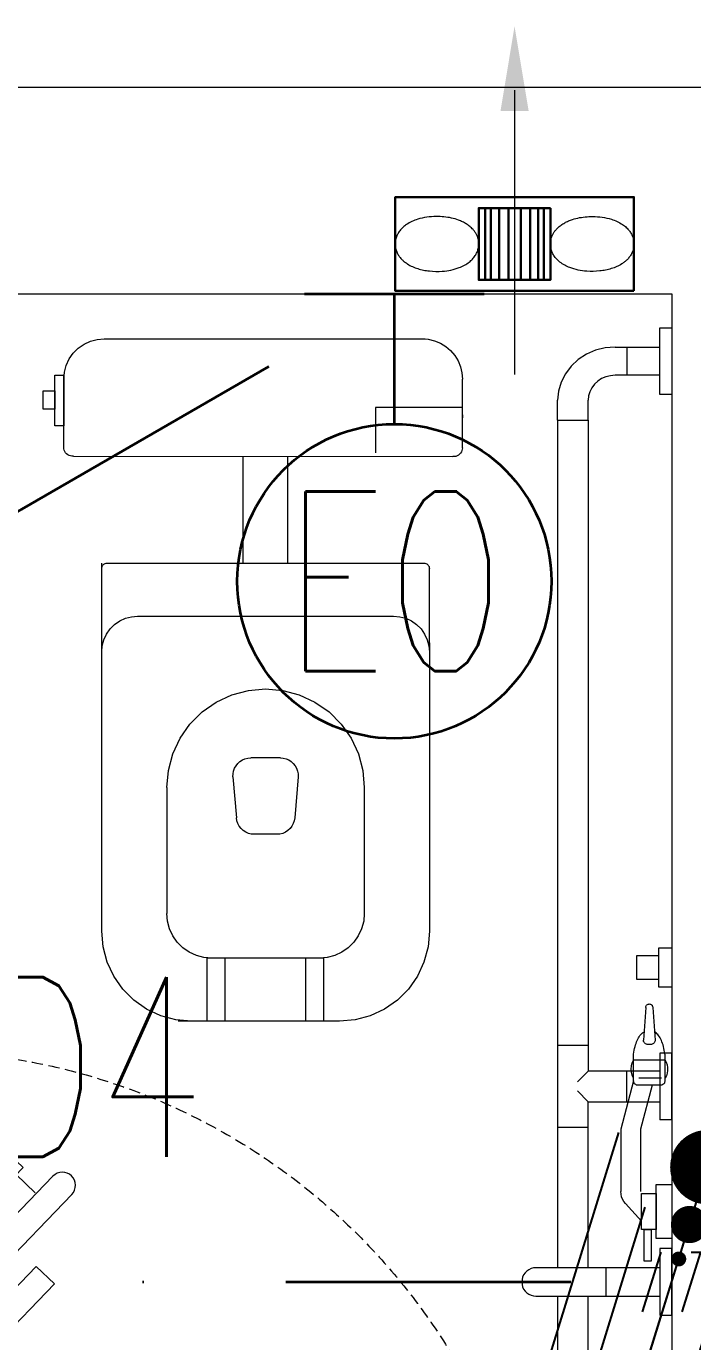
# Model space of a CAD drawing. Header units: inches. Extents: x -12418 to 57169, y -29325 to 19878.
# Drawn here: x 9719 to 10461, y 7406 to 8870 of the extents above; entities that cross this region are included whole.
import ezdxf
from ezdxf.enums import TextEntityAlignment as Align

# ---------------------------------------------------------------- set-up
doc = ezdxf.new("R2010")
doc.units = ezdxf.units.IN
doc.header["$LTSCALE"] = 25
doc.header["$MEASUREMENT"] = 0
for name, pattern in [('00-Ground Floor$0$TRATTEGGIATA', [0.75, 0.5, -0.25]), ('DASHDOT', [25.4, 12.7, -6.35, 0, -6.35]), ('DASHED2', [9.525, 6.35, -3.175])]:
    doc.linetypes.add(name, pattern=pattern)
doc.layers.get('0').update_dxf_attribs({"color": 8})
for name, color, linetype, lineweight in [('00-Ground Floor$0$LOADING', 253, 'Continuous', 5), ('00-Ground Floor$0$SANIT', 250, 'Continuous', 5), ('00-Ground Floor$0$Walls', 251, 'Continuous', 5), ('E-LITE-CIRC-NUMB', 6, 'Continuous', 25), ('E-LITE-CLNG @ 100', 150, 'Continuous', 35), ('E-LITE-CLNG-CNDT', 6, 'DASHDOT', 35), ('E-LITE-CTRL', 6, 'Continuous', 25), ('E-LITE-IDEN', 6, 'Continuous', 25), ('E-POWR-CIRC-NUMB', 6, 'Continuous', 25), ('E-POWR-WALL @ 100', 4, 'Continuous', 35), ('E-POWR-WIRE', 6, 'Continuous', 25), ('E-POWR-WIRE @ 100', 6, 'Continuous', 25), ('E-POWR-WIRE @ 20', 6, 'Continuous', 25), ('E-POWR-WIRE @ 50', 6, 'Continuous', 25)]:
    doc.layers.add(name, color=color, linetype=linetype, lineweight=lineweight)
doc.layers.add('E-POWR-IDEN', color=101, linetype='Continuous')
doc.layers.add('MC-EX-EQPM', color=2, linetype='Continuous')
doc.styles.add('DC_Simplex', font='SIMPLEX.shx', dxfattribs={"width": 0.7})

# ---------------------------------------------------------------- blocks, each defined once
blk = doc.blocks.new('00-Ground Floor$0$Wheelchair')
for p, q in [((9688.8, 4580.4), (9636.3, 4519)), ((9688.8, 4580.4), (9913.2, 4363.8)), ((9695.9, 4532.4), (9716, 4554.1)), ((9695.9, 4532.4), (9738.4, 4489.9)), ((9647.3, 4524.1), (9584.2, 4494.7)), ((9709.9, 4426.2), (9647.3, 4524.1)), ((9762.6, 4492.4), (9766.7, 4505.2)), ((9584.2, 4494.7), (9568.2, 4476.7)), ((9698.4, 4444.2), (9735.9, 4492.5)), ((9738.4, 4489.9), (9752.5, 4485)), ((9752.5, 4485), (9762.6, 4492.4)), ((9968.8, 4285), (9757.7, 4488.8)), ((9568.2, 4476.7), (9665.9, 4393.6)), ((9586.8, 4461), (9580.1, 4453.2)), ((9580.1, 4453.2), (9656.4, 4390)), ((9709.9, 4426.2), (9663.7, 4398.5)), ((9779.1, 4383.2), (9709.9, 4426.2)), ((9900.5, 4350.6), (9959.2, 4411.4)), ((9951.7, 4408.7), (9954.5, 4406)), ((9959.2, 4411.4), (10010.4, 4361.2)), ((9656.4, 4390), (9661.8, 4397.1)), ((9665.9, 4393.6), (9695.8, 4341.1)), ((9759.9, 4375.2), (9778.4, 4384.2)), ((9778.4, 4384.2), (9904.8, 4281.6)), ((9933.8, 4386.5), (9932, 4388.3)), ((9934.6, 4342.8), (9980.6, 4390.4)), ((9975.8, 4385.5), (10035.6, 4327.8)), ((9452.6, 4357.1), (9469.8, 4373.8)), ((9469.8, 4373.8), (9557.2, 4280)), ((9759.9, 4375.2), (9711.9, 4320.3)), ((10015.9, 4307.3), (9956.1, 4365)), ((9426, 4292.7), (9452.6, 4357.1)), ((9486.4, 4356), (9493.9, 4363)), ((9493.9, 4363), (9560.4, 4289.7)), ((9732.8, 4330.6), (9756, 4349.7)), ((9756, 4349.7), (9802, 4345.5)), ((9934.3, 4342.8), (9906.5, 4356.1)), ((9950.7, 4359.5), (9980.6, 4330.3)), ((10010.4, 4361.2), (10005.8, 4356.5)), ((9695.8, 4341.1), (9709.9, 4321.7)), ((9802, 4345.5), (9893.6, 4285.1)), ((9934.7, 4342.9), (10054.3, 4227.4)), ((9980.6, 4330.3), (9986.1, 4336)), ((9751.1, 4275.1), (9711.9, 4320.3)), ((9732.8, 4330.6), (9727.3, 4319.9)), ((9778.1, 4291.7), (9727.3, 4319.9)), ((9371.6, 4248.8), (9430.7, 4303.9)), ((9526.6, 4234.6), (9426, 4292.7)), ((9775.8, 4283), (9778.1, 4291.7)), ((9966.8, 4282.3), (9975.4, 4291.3)), ((9975.4, 4291.3), (9984.9, 4294.4)), ((10121.6, 4286.3), (10128.5, 4293.5)), ((10128.5, 4293.5), (10506.2, 3929)), ((9526.6, 4234.6), (9552.2, 4282)), ((9560.4, 4289.7), (9553.6, 4283.9)), ((9557.2, 4280), (9611, 4252.4)), ((9789, 4271.5), (9775.8, 4283)), ((9890.5, 4287.2), (9880.7, 4247.5)), ((9891.8, 4246.6), (9904.8, 4281.6)), ((9893.6, 4285.1), (9904.8, 4281.6)), ((9904.8, 4281.6), (9992.8, 4255.2)), ((9964, 4272.7), (9966.8, 4282.3)), ((10489.5, 3888.5), (10084.1, 4279.7)), ((10129.9, 4278.3), (10109.5, 4257.2)), ((10121.6, 4286.3), (10499.3, 3921.8)), ((9770.8, 4244.3), (9751.1, 4275.1)), ((9836.1, 4243.1), (9789, 4271.5)), ((9977.3, 4259.9), (9964, 4272.7)), ((9967.7, 4265.7), (9965.5, 4263.4)), ((10137.1, 4271.4), (10116.7, 4250.3)), ((9371.6, 4248.8), (9598.1, 4034.2)), ((9611, 4252.4), (9631.1, 4239.2)), ((9879.4, 4247.6), (9836.1, 4243.1)), ((9891.8, 4246.6), (9879.4, 4247.6)), ((9992.8, 4255.2), (10043.4, 4233.2)), ((10183.1, 4143.7), (10063.9, 4258.7)), ((9419.9, 4243.9), (9399.1, 4222.7)), ((9419.9, 4243.9), (9464.3, 4203.2)), ((9508.1, 4245.3), (9461.6, 4205.7)), ((9572.7, 4167.4), (9526.6, 4234.6)), ((9579.9, 4186.9), (9632.5, 4237.3)), ((9679.4, 4200.1), (9632.5, 4237.3)), ((9989.6, 3975.8), (9770.8, 4244.3)), ((9966.5, 4198.9), (9891.8, 4246.6)), ((10043.4, 4233.2), (10099.8, 4203.2)), ((9623.1, 4216), (9633.6, 4221.9)), ((9664, 4172.4), (9633.6, 4221.9)), ((9464.3, 4203.2), (9469.8, 4189.4)), ((9623.1, 4216), (9605.2, 4191.9)), ((10099.8, 4203.2), (10116.9, 4183)), ((9469.8, 4189.4), (9462.9, 4179)), ((9605.2, 4191.9), (9611.4, 4146.2)), ((9711.1, 4181.9), (9679.4, 4200.1)), ((10005.5, 4168.6), (9966.5, 4198.9)), ((9462.9, 4179), (9450.3, 4174.3)), ((9679.2, 3982.3), (9466.2, 4184.1)), ((9579.9, 4186.9), (9571.7, 4168)), ((9672.6, 4175.1), (9664, 4172.4)), ((9684.7, 4162.4), (9672.6, 4175.1)), ((9989.1, 3975.3), (9711.1, 4181.9)), ((10116.9, 4183), (10155.6, 4163.8)), ((10130.2, 4164), (10120, 4181.2)), ((9571.7, 4168), (9679.8, 4046.3)), ((9715.1, 4116.7), (9684.7, 4162.4)), ((10047.5, 4143.9), (10005.5, 4168.6)), ((10087.4, 4131), (10130.2, 4164)), ((10155.6, 4163.8), (10251.2, 4093.6)), ((9611.4, 4146.2), (9675.8, 4057.3)), ((9851.9, 4142.1), (9833.2, 4122.2)), ((9849, 4139.2), (9835.9, 4124.9)), ((10087.4, 4131), (10047.5, 4143.9)), ((10135, 4071.7), (10087.4, 4131)), ((9712.6, 4073.2), (9715.1, 4116.7)), ((9816.8, 4105.4), (9835.9, 4124.9)), ((10204.7, 4088.4), (10101.2, 3978.7)), ((10251.2, 4093.6), (10204.7, 4088.4)), ((10251.2, 4093.6), (10275.8, 4069.8)), ((9673.6, 4060.4), (9712.8, 4071.9)), ((9714.2, 4060.8), (9712.6, 4073.2)), ((10097.7, 4073.5), (9997.2, 3968.1)), ((10187.6, 4070.2), (10097.7, 4073.5)), ((9675.8, 4057.3), (9679.8, 4046.3)), ((9714.2, 4060.8), (9679.8, 4046.3)), ((9765.1, 3988.4), (9714.2, 4060.8)), ((10275.8, 4069.8), (10283, 4047)), ((9610.7, 4047.5), (9552.6, 3986.2)), ((9679.8, 4046.3), (9710.1, 3959.6)), ((10283, 4047), (10281.4, 4032.7)), ((10469.2, 3867.5), (10283.1, 4047.1)), ((9619.9, 4014.1), (9605.4, 4041.3)), ((10281.4, 4032.7), (10176, 3886.7)), ((9576.3, 4012.7), (9574.4, 4014.4)), ((9619.9, 4013.8), (9574.4, 3965.8)), ((9619.9, 4013.8), (9740.6, 3899.4)), ((10271, 4018.3), (10309.2, 3981.4)), ((10294.8, 3967.5), (10259.1, 4001.9)), ((9552.6, 3986.2), (9605, 3937.3)), ((9554.9, 3993.8), (9557.7, 3991.1)), ((9659, 3934.2), (9598.7, 3991.4)), ((9604, 3997), (9634.5, 3968.4)), ((9681.9, 3984.4), (9673.3, 3975.3)), ((9691.3, 3987.6), (9681.9, 3984.4)), ((9704.7, 3974.8), (9691.3, 3987.6)), ((9698.5, 3984.2), (9700.7, 3986.4)), ((9797.1, 3950.8), (9765.1, 3988.4)), ((9579.2, 3970.8), (9639.5, 3913.6)), ((9673.3, 3975.3), (9670.6, 3965.7)), ((9989.1, 3975.3), (9986.9, 3977.9)), ((10002.4, 3961.7), (9989.1, 3975.3)), ((10003.8, 3963), (10017, 3972.2)), ((10017, 3972.2), (10055.4, 3976.6)), ((10055.4, 3976.6), (10092.1, 3970.4)), ((10101.2, 3978.7), (10059.8, 3939.5)), ((10101.2, 3978.7), (10167.6, 3911)), ((10310.6, 3982.9), (10291.2, 3962.7)), ((10389.2, 3907.1), (10310.6, 3982.9)), ((9634.5, 3968.4), (9629, 3962.7)), ((9710.1, 3959.6), (9734.3, 3910)), ((9896.3, 3862.9), (9997.1, 3968)), ((10002.4, 3961.7), (9993.9, 3948)), ((9997.1, 3968.1), (9995.9, 3966.7)), ((10002.4, 3961.7), (10003.2, 3962.2)), ((10291.2, 3962.7), (10369.7, 3886.9)), ((9605, 3937.3), (9609.5, 3942)), ((9823.7, 3909.9), (9797.1, 3950.8)), ((9993.9, 3948), (9991.2, 3909.5)), ((10491.3, 3929.5), (10470.9, 3908.4)), ((10499.3, 3921.8), (10506.2, 3929)), ((9734.3, 3910), (9766.8, 3855.1)), ((9838.4, 3870.6), (9823.7, 3909.9)), ((9991.2, 3909.5), (9999, 3873.1)), ((9991.2, 3863.6), (10028.5, 3906.8)), ((10369.7, 3886.9), (10389.2, 3907.1)), ((9830, 3774.5), (9709.7, 3888.4)), ((9689.7, 3867.2), (10098.6, 3479.7)), ((9838.4, 3870.6), (9807.3, 3826.4)), ((9899.8, 3825.8), (9838.4, 3870.6)), ((9766.8, 3855.1), (9787.8, 3838.9)), ((9886.2, 3755.3), (9991.2, 3863.6)), ((9903.6, 3773.2), (9896.3, 3862.9)), ((9991.2, 3863.6), (10061.7, 3800.3)), ((9693.1, 3821.6), (9713.3, 3842.9)), ((9787.8, 3838.9), (9808.6, 3801)), ((9684.7, 3829.6), (9677.9, 3822.3)), ((9677.9, 3822.3), (10058.9, 3461.2)), ((9684.7, 3829.6), (10065.8, 3468.5)), ((9700.4, 3814.7), (9720.5, 3836)), ((9807.3, 3826.4), (9789.7, 3835.8)), ((9808.6, 3801), (9883.1, 3708.7)), ((9945.2, 3681.2), (10086.4, 3793)), ((9883.1, 3708.7), (9886.2, 3755.3)), ((9883.1, 3708.7), (9907.9, 3685.2)), ((9959.2, 3692.3), (9997.7, 3655.7)), ((10011, 3670.7), (9975, 3704.8)), ((9907.9, 3685.2), (9931, 3679)), ((10118.7, 3500.9), (9930.9, 3678.8)), ((9931, 3679), (9945.2, 3681.2)), ((9996.3, 3654.2), (10015.6, 3674.6)), ((10015.6, 3674.6), (10094.8, 3599.5)), ((10075.5, 3579.1), (9996.3, 3654.2)), ((10094.8, 3599.5), (10075.5, 3579.1)), ((10057.7, 3476.1), (10077.9, 3497.4)), ((10065.8, 3468.5), (10058.9, 3461.2))]:
    blk.add_line(p, q)
at = {"color": 30, "linetype": '00-Ground Floor$0$TRATTEGGIATA'}
blk.add_circle((9928.9, 4043.3), 700, dxfattribs=at)
for centre, radius, start, end in [((9941.8, 4398.5), 14.2, 46.0147, 226.0147), ((10025.7, 4317.5), 14.2, 226.0147, 46.0147), ((10074, 4269.2), 14.6, 46.0147, 226.0147), ((9564.6, 4004.1), 14.2, 46.5424, 226.5424), ((9694.4, 4260), 626.4, 320.2511, 335.2615), ((9694.4, 4260), 616.4, 321.5411, 333.0972), ((9649.3, 3923.9), 14.2, 226.5424, 46.5424), ((10097.1, 3872.9), 80.1, 316.0147, 28.3763), ((9699.7, 3877.8), 14.6, 46.5424, 226.5424), ((10479.4, 3878), 14.6, 226.0147, 46.0147), ((10096.6, 3872.4), 80.1, 244.1807, 316.5424), ((9692, 4257.4), 626.4, 297.2956, 312.306), ((9692, 4257.4), 616.4, 299.4599, 311.0159), ((10108.7, 3490.3), 14.6, 226.5424, 46.5424)]:
    blk.add_arc(centre, radius, start, end)
blk = doc.blocks.new('00-Ground Floor')
at = {"layer": '00-Ground Floor$0$SANIT'}
for p, q in [((10424.9, 8460.5, 0), (10424.9, 8534.8, 0)), ((10424.9, 8534.8, 0), (10437.9, 8534.8, 0)), ((10437.9, 8534.8, 0), (10437.9, 8460.5, 0)), ((9771.3, 8506.5, 0), (9776.8, 8512, 0)), ((9776.8, 8512, 0), (9783.3, 8516.5, 0)), ((9783.3, 8516.5, 0), (9790.4, 8519.9, 0)), ((9790.4, 8519.9, 0), (9798, 8521.9, 0)), ((9798, 8521.9, 0), (9805.8, 8522.6, 0)), ((9805.8, 8522.6, 0), (10159.8, 8522.6, 0)), ((10159.8, 8522.6, 0), (10163.3, 8522.6, 0)), ((10159.8, 8522.6, 0), (10166.8, 8522, 0)), ((10166.8, 8522, 0), (10173.7, 8520.4, 0)), ((10173.7, 8520.4, 0), (10180.2, 8517.7, 0)), ((10180.2, 8517.7, 0), (10186.2, 8514, 0)), ((10186.2, 8514, 0), (10191.6, 8509.4, 0)), ((10191.6, 8509.4, 0), (10196.2, 8504, 0)), ((10353, 8509.9, 0), (10342.9, 8505.5, 0)), ((10363.8, 8512.5, 0), (10353, 8509.9, 0)), ((10374.9, 8513.4, 0), (10363.8, 8512.5, 0)), ((10374.9, 8513.4, 0), (10423.9, 8513.4, 0)), ((10387.9, 8513.4, 0), (10387.9, 8481.9, 0)), ((9763.5, 8493, 0), (9766.8, 8500.1, 0)), ((9766.8, 8500.1, 0), (9771.3, 8506.5, 0)), ((10196.2, 8504, 0), (10199.9, 8498, 0)), ((10199.9, 8498, 0), (10202.6, 8491.4, 0)), ((10333.8, 8499.5, 0), (10325.9, 8492.2, 0)), ((10342.9, 8505.5, 0), (10333.8, 8499.5, 0)), ((9750.8, 8425.6, 0), (9750.8, 8482.1, 0)), ((9750.8, 8482.1, 0), (9760.8, 8482.1, 0)), ((9760.8, 8477.6, 0), (9761.4, 8485.4, 0)), ((9760.8, 8401.8, 0), (9760.8, 8482.1, 0)), ((9760.8, 8482.1, 0), (9760.8, 8425.6, 0)), ((9761.4, 8485.4, 0), (9763.5, 8493, 0)), ((10202.6, 8491.4, 0), (10204.2, 8484.6, 0)), ((10204.2, 8484.6, 0), (10204.8, 8477.6, 0)), ((10319.5, 8483.7, 0), (10314.8, 8474.4, 0)), ((10325.9, 8492.2, 0), (10319.5, 8483.7, 0)), ((10364.7, 8480.2, 0), (10359.9, 8478.2, 0)), ((10369.7, 8481.5, 0), (10364.7, 8480.2, 0)), ((10374.9, 8481.9, 0), (10369.7, 8481.5, 0)), ((10423.9, 8481.9, 0), (10374.9, 8481.9, 0)), ((9737.8, 8444.1, 0), (9737.8, 8464.6, 0)), ((9737.8, 8464.6, 0), (9750.8, 8464.6, 0)), ((9750.8, 8464.6, 0), (9750.8, 8444.1, 0)), ((9760.8, 8429.6, 0), (9760.8, 8477.6, 0)), ((10204.8, 8401.3, 0), (10204.8, 8477.6, 0)), ((10311.9, 8464.4, 0), (10310.9, 8454.1, 0)), ((10314.8, 8474.4, 0), (10311.9, 8464.4, 0)), ((10349, 8468, 0), (10346.7, 8463.6, 0)), ((10352, 8471.9, 0), (10349, 8468, 0)), ((10355.7, 8475.4, 0), (10352, 8471.9, 0)), ((10359.9, 8478.2, 0), (10355.7, 8475.4, 0)), ((10310.9, 8431.8, 0), (10310.9, 8454.1, 0)), ((10345.4, 8458.9, 0), (10344.9, 8454.1, 0)), ((10344.9, 8431.8, 0), (10344.9, 8454.1, 0)), ((10346.7, 8463.6, 0), (10345.4, 8458.9, 0)), ((10437.9, 8460.5, 0), (10424.9, 8460.5, 0)), ((9750.8, 8444.1, 0), (9737.8, 8444.1, 0)), ((10107.8, 8446.1, 0), (10107.8, 8395.6, 0)), ((10204.8, 8446.1, 0), (10107.8, 8446.1, 0)), ((10204.8, 8438, 0), (10204.8, 8434.6, 0)), ((9760.8, 8425.6, 0), (9750.8, 8425.6, 0)), ((10310.9, 8431.8, 0), (10344.9, 8431.8, 0)), ((10310.9, 8431.8, 0), (10310.9, 7516.2, 0)), ((10344.8, 8431.8, 0), (10344.8, 7707.2, 0)), ((9760.9, 8400.1, 0), (9760.8, 8401.8, 0)), ((9761.3, 8398.5, 0), (9760.9, 8400.1, 0)), ((9762, 8397, 0), (9761.3, 8398.5, 0)), ((9762.8, 8395.7, 0), (9762, 8397, 0)), ((9763.9, 8394.5, 0), (9762.8, 8395.7, 0)), ((9765.2, 8393.4, 0), (9763.9, 8394.5, 0)), ((9766.7, 8392.6, 0), (9765.2, 8393.4, 0)), ((9768.2, 8392.1, 0), (9766.7, 8392.6, 0)), ((9769.8, 8391.8, 0), (9768.2, 8392.1, 0)), ((9771.5, 8391.8, 0), (9769.8, 8391.8, 0)), ((9771.5, 8391.8, 0), (10194.1, 8391.4, 0)), ((9960.5, 8272.9, 0), (9960.5, 8391.6, 0)), ((10010.5, 8272.9, 0), (10010.5, 8391.6, 0)), ((10195.7, 8391.4, 0), (10194, 8391.4, 0)), ((10197.3, 8391.7, 0), (10195.7, 8391.4, 0)), ((10198.9, 8392.2, 0), (10197.3, 8391.7, 0)), ((10200.3, 8393, 0), (10198.9, 8392.2, 0)), ((10201.6, 8394, 0), (10200.3, 8393, 0)), ((10202.7, 8395.2, 0), (10201.6, 8394, 0)), ((10203.6, 8396.6, 0), (10202.7, 8395.2, 0)), ((10204.2, 8398.1, 0), (10203.6, 8396.6, 0)), ((10204.6, 8399.7, 0), (10204.2, 8398.1, 0)), ((10204.8, 8401.3, 0), (10204.6, 8399.7, 0)), ((9803, 8225.4, 0), (9803, 8272.9, 0)), ((9803, 8266.9, 0), (9803.1, 8267.9, 0)), ((9803, 7862.9, 0), (9803, 8266.9, 0)), ((9803.1, 8267.9, 0), (9803.4, 8268.9, 0)), ((9803.4, 8268.9, 0), (9803.8, 8269.9, 0)), ((9803.8, 8269.9, 0), (9804.4, 8270.7, 0)), ((9804.4, 8270.7, 0), (9805.2, 8271.5, 0)), ((9805.2, 8271.5, 0), (9806, 8272.1, 0)), ((9806, 8272.1, 0), (9807, 8272.5, 0)), ((9807, 8272.5, 0), (9808, 8272.8, 0)), ((9808, 8272.8, 0), (9809, 8272.9, 0)), ((9809, 8272.9, 0), (10162, 8272.9, 0)), ((10162, 8272.9, 0), (10163.1, 8272.8, 0)), ((10163.1, 8272.8, 0), (10164.1, 8272.5, 0)), ((10164.1, 8272.5, 0), (10165, 8272, 0)), ((10165, 8272, 0), (10165.9, 8271.4, 0)), ((10165.9, 8271.4, 0), (10166.6, 8270.7, 0)), ((10166.6, 8270.7, 0), (10167.2, 8269.9, 0)), ((10167.2, 8269.9, 0), (10167.7, 8268.9, 0)), ((10167.7, 8268.9, 0), (10167.9, 8267.9, 0)), ((10167.9, 8267.9, 0), (10168, 8266.9, 0)), ((10168, 8183.9, 0), (10168, 8266.9, 0)), ((9812.4, 8199.6, 0), (9817.3, 8204.5, 0)), ((9817.3, 8204.5, 0), (9823, 8208.5, 0)), ((9823, 8208.5, 0), (9829.3, 8211.4, 0)), ((9829.3, 8211.4, 0), (9836.1, 8213.2, 0)), ((9836.1, 8213.2, 0), (9843, 8213.9, 0)), ((9843, 8213.9, 0), (10128, 8213.9, 0)), ((10128, 8213.9, 0), (10135, 8213.2, 0)), ((10135, 8213.2, 0), (10141.7, 8211.4, 0)), ((10141.7, 8211.4, 0), (10148, 8208.5, 0)), ((10148, 8208.5, 0), (10153.7, 8204.5, 0)), ((10153.7, 8204.5, 0), (10158.7, 8199.6, 0)), ((9803.6, 8180.8, 0), (9805.4, 8187.5, 0)), ((9805.4, 8187.5, 0), (9808.4, 8193.9, 0)), ((9808.4, 8193.9, 0), (9812.4, 8199.6, 0)), ((10158.7, 8199.6, 0), (10162.7, 8193.9, 0)), ((10162.7, 8193.9, 0), (10165.6, 8187.5, 0)), ((10165.6, 8187.5, 0), (10167.4, 8180.8, 0)), ((9803, 8173.9, 0), (9803.6, 8180.8, 0)), ((10167.4, 8180.8, 0), (10168, 8173.9, 0)), ((10168, 8183.9, 0), (10168, 7862.9, 0)), ((9947.9, 8126.2, 0), (9966.4, 8131.2, 0)), ((9966.4, 8131.2, 0), (9985.5, 8132.9, 0)), ((9985.5, 8132.9, 0), (10004.6, 8131.2, 0)), ((10004.6, 8131.2, 0), (10023.1, 8126.2, 0)), ((9914.8, 8107.1, 0), (9930.5, 8118.1, 0)), ((9930.5, 8118.1, 0), (9947.9, 8126.2, 0)), ((10023.1, 8126.2, 0), (10040.5, 8118.1, 0)), ((10040.5, 8118.1, 0), (10056.2, 8107.1, 0)), ((9901.2, 8093.6, 0), (9914.8, 8107.1, 0)), ((10056.2, 8107.1, 0), (10069.8, 8093.6, 0)), ((9890.2, 8077.9, 0), (9901.2, 8093.6, 0)), ((10069.8, 8093.6, 0), (10080.8, 8077.9, 0)), ((9882.1, 8060.5, 0), (9890.2, 8077.9, 0)), ((10080.8, 8077.9, 0), (10088.9, 8060.5, 0)), ((9877.2, 8042, 0), (9882.1, 8060.5, 0)), ((9959.7, 8053.7, 0), (9962.6, 8055, 0)), ((9962.6, 8055, 0), (9965.8, 8055.8, 0)), ((9965.8, 8055.8, 0), (9969, 8056.1, 0)), ((10002, 8056.1, 0), (9969, 8056.1, 0)), ((10002, 8056.1, 0), (10005.3, 8055.8, 0)), ((10005.3, 8055.8, 0), (10008.4, 8055, 0)), ((10008.4, 8055, 0), (10011.3, 8053.7, 0)), ((10088.9, 8060.5, 0), (10093.8, 8042, 0)), ((9875.5, 8022.9, 0), (9877.2, 8042, 0)), ((9949.3, 8038.1, 0), (9949.9, 8041.3, 0)), ((9949.9, 8041.3, 0), (9951, 8044.4, 0)), ((9951, 8044.4, 0), (9952.6, 8047.2, 0)), ((9952.6, 8047.2, 0), (9954.6, 8049.7, 0)), ((9954.6, 8049.7, 0), (9957, 8051.9, 0)), ((9957, 8051.9, 0), (9959.7, 8053.7, 0)), ((10011.3, 8053.7, 0), (10014.1, 8051.9, 0)), ((10014.1, 8051.9, 0), (10016.4, 8049.7, 0)), ((10016.4, 8049.7, 0), (10018.4, 8047.2, 0)), ((10018.4, 8047.2, 0), (10020, 8044.4, 0)), ((10020, 8044.4, 0), (10021.1, 8041.3, 0)), ((10021.1, 8041.3, 0), (10021.7, 8038.1, 0)), ((10093.8, 8042, 0), (10095.5, 8022.9, 0)), ((9949.2, 8034.9, 0), (9949.3, 8038.1, 0)), ((9949.2, 8034.9, 0), (9953, 7989.2, 0)), ((10021.8, 8034.9, 0), (10018, 7989.2, 0)), ((10021.7, 8038.1, 0), (10021.8, 8034.9, 0)), ((9875.5, 8022.9, 0), (9875.5, 7882.9, 0)), ((10095.5, 8022.9, 0), (10095.5, 7882.9, 0)), ((9953.5, 7986, 0), (9953, 7989.2, 0)), ((9954.6, 7982.8, 0), (9953.5, 7986, 0)), ((9956.2, 7979.9, 0), (9954.6, 7982.8, 0)), ((10016.4, 7982.8, 0), (10014.9, 7979.9, 0)), ((10017.5, 7986, 0), (10016.4, 7982.8, 0)), ((10018, 7989.2, 0), (10017.5, 7986, 0)), ((9958.2, 7977.3, 0), (9956.2, 7979.9, 0)), ((9960.6, 7975.1, 0), (9958.2, 7977.3, 0)), ((9963.4, 7973.3, 0), (9960.6, 7975.1, 0)), ((9966.4, 7971.9, 0), (9963.4, 7973.3, 0)), ((9969.6, 7971.1, 0), (9966.4, 7971.9, 0)), ((9972.9, 7970.9, 0), (9969.6, 7971.1, 0)), ((9998.1, 7970.9, 0), (9972.9, 7970.9, 0)), ((10001.4, 7971.1, 0), (9998.1, 7970.9, 0)), ((10004.6, 7971.9, 0), (10001.4, 7971.1, 0)), ((10007.6, 7973.3, 0), (10004.6, 7971.9, 0)), ((10010.4, 7975.1, 0), (10007.6, 7973.3, 0)), ((10012.8, 7977.3, 0), (10010.4, 7975.1, 0)), ((10014.9, 7979.9, 0), (10012.8, 7977.3, 0)), ((9876.3, 7874.2, 0), (9875.5, 7882.9, 0)), ((10095.5, 7882.9, 0), (10094.8, 7874.2, 0)), ((9878.5, 7865.8, 0), (9876.3, 7874.2, 0)), ((9882.2, 7857.9, 0), (9878.5, 7865.8, 0)), ((10092.5, 7865.8, 0), (10088.8, 7857.9, 0)), ((10094.8, 7874.2, 0), (10092.5, 7865.8, 0)), ((9804.5, 7845.5, 0), (9803, 7862.9, 0)), ((9887.2, 7850.7, 0), (9882.2, 7857.9, 0)), ((9893.4, 7844.6, 0), (9887.2, 7850.7, 0)), ((10083.8, 7850.7, 0), (10077.6, 7844.5, 0)), ((10088.8, 7857.9, 0), (10083.8, 7850.7, 0)), ((10168, 7862.9, 0), (10166.5, 7845.5, 0)), ((9809, 7828.7, 0), (9804.5, 7845.5, 0)), ((9900.5, 7839.6, 0), (9893.4, 7844.6, 0)), ((9908.4, 7835.9, 0), (9900.5, 7839.6, 0)), ((9916.8, 7833.6, 0), (9908.4, 7835.9, 0)), ((10062.6, 7835.9, 0), (10054.2, 7833.6, 0)), ((10070.5, 7839.6, 0), (10062.6, 7835.9, 0)), ((10077.6, 7844.5, 0), (10070.5, 7839.6, 0)), ((10166.5, 7845.5, 0), (10162, 7828.6, 0)), ((10399.1, 7809.2, 0), (10399.1, 7835.9, 0)), ((10399.1, 7835.9, 0), (10423.5, 7835.9, 0)), ((10423.5, 7800.6, 0), (10423.5, 7844.6, 0)), ((10423.5, 7844.6, 0), (10437.9, 7844.6, 0)), ((10437.9, 7844.6, 0), (10437.9, 7800.6, 0)), ((9816.4, 7812.9, 0), (9809, 7828.7, 0)), ((9925.5, 7832.9, 0), (9916.8, 7833.6, 0)), ((10050.5, 7832.9, 0), (9920.5, 7832.9, 0)), ((9920.5, 7762.9, 0), (9920.5, 7832.9, 0)), ((9940.5, 7762.9, 0), (9940.5, 7832.9, 0)), ((10030.5, 7762.9, 0), (10030.5, 7832.9, 0)), ((10054.2, 7833.6, 0), (10045.5, 7832.9, 0)), ((10050.5, 7762.9, 0), (10050.5, 7832.9, 0)), ((10162, 7828.6, 0), (10154.6, 7812.9, 0)), ((9826.4, 7798.6, 0), (9816.4, 7812.9, 0)), ((10154.6, 7812.9, 0), (10144.6, 7798.6, 0)), ((10423.5, 7809.2, 0), (10399.1, 7809.2, 0)), ((9838.7, 7786.2, 0), (9826.4, 7798.6, 0)), ((10144.6, 7798.6, 0), (10132.3, 7786.2, 0)), ((10437.9, 7800.6, 0), (10423.5, 7800.6, 0)), ((9853, 7776.3, 0), (9838.7, 7786.2, 0)), ((9868.8, 7768.9, 0), (9853, 7776.3, 0)), ((10118, 7776.2, 0), (10102.2, 7768.9, 0)), ((10132.3, 7786.2, 0), (10118, 7776.2, 0)), ((10409, 7778.1, 0), (10406.4, 7741.9, 0)), ((10409, 7778.1, 0), (10409.1, 7778.7, 0)), ((10409.1, 7778.7, 0), (10409.2, 7779.4, 0)), ((10409.2, 7779.4, 0), (10409.5, 7780, 0)), ((10409.5, 7780, 0), (10409.9, 7780.6, 0)), ((10409.9, 7780.6, 0), (10410.4, 7781.1, 0)), ((10410.4, 7781.1, 0), (10411, 7781.5, 0)), ((10411, 7781.5, 0), (10411.6, 7781.8, 0)), ((10411.6, 7781.8, 0), (10412.3, 7781.9, 0)), ((10412.3, 7781.9, 0), (10412.9, 7782, 0)), ((10412.9, 7782, 0), (10413.6, 7781.9, 0)), ((10413.6, 7781.9, 0), (10414.3, 7781.8, 0)), ((10414.3, 7781.8, 0), (10414.9, 7781.5, 0)), ((10414.9, 7781.5, 0), (10415.5, 7781.1, 0)), ((10415.5, 7781.1, 0), (10416, 7780.6, 0)), ((10416, 7780.6, 0), (10416.3, 7780, 0)), ((10416.3, 7780, 0), (10416.6, 7779.4, 0)), ((10416.6, 7779.4, 0), (10416.8, 7778.7, 0)), ((10416.8, 7778.7, 0), (10416.9, 7778.1, 0)), ((10416.9, 7778.1, 0), (10419.4, 7741.9, 0)), ((9885.6, 7764.4, 0), (9868.8, 7768.9, 0)), ((9903, 7762.9, 0), (9885.6, 7764.4, 0)), ((10068, 7762.9, 0), (9888, 7762.9, 0)), ((10085.4, 7764.4, 0), (10068, 7762.9, 0)), ((10102.2, 7768.9, 0), (10085.4, 7764.4, 0)), ((10310.9, 7753.2, 0), (10310.9, 7488.3, 0)), ((10401.7, 7745.6, 0), (10402.6, 7746.8, 0)), ((10402.6, 7746.8, 0), (10403.5, 7747.9, 0)), ((10403.5, 7747.9, 0), (10404.4, 7748.9, 0)), ((10404.4, 7748.9, 0), (10405.4, 7749.8, 0)), ((10405.4, 7749.8, 0), (10406.4, 7750.6, 0)), ((10420.5, 7749.8, 0), (10419.4, 7750.6, 0)), ((10421.5, 7748.9, 0), (10420.5, 7749.8, 0)), ((10422.4, 7747.9, 0), (10421.5, 7748.9, 0)), ((10423.3, 7746.8, 0), (10422.4, 7747.9, 0)), ((10424.2, 7745.6, 0), (10423.3, 7746.8, 0)), ((10344.8, 7735.8, 0), (10310.9, 7735.8, 0)), ((10310.9, 7735.2, 0), (10310.9, 7645.2, 0)), ((10396.2, 7730.5, 0), (10396.6, 7732.6, 0)), ((10396.6, 7732.6, 0), (10397.1, 7734.6, 0)), ((10397.1, 7734.6, 0), (10397.6, 7736.4, 0)), ((10397.6, 7736.4, 0), (10398.2, 7738.2, 0)), ((10398.2, 7738.2, 0), (10398.8, 7739.9, 0)), ((10398.8, 7739.9, 0), (10399.4, 7741.5, 0)), ((10399.4, 7741.5, 0), (10400.1, 7743, 0)), ((10400.1, 7743, 0), (10400.9, 7744.4, 0)), ((10400.9, 7744.4, 0), (10401.7, 7745.6, 0)), ((10406.5, 7741.1, 0), (10406.4, 7741.9, 0)), ((10406.7, 7740.2, 0), (10406.5, 7741.1, 0)), ((10407.1, 7739.4, 0), (10406.7, 7740.2, 0)), ((10407.6, 7738.7, 0), (10407.1, 7739.4, 0)), ((10408.2, 7738.1, 0), (10407.6, 7738.7, 0)), ((10408.9, 7737.6, 0), (10408.2, 7738.1, 0)), ((10409.7, 7737.2, 0), (10408.9, 7737.6, 0)), ((10410.6, 7737, 0), (10409.7, 7737.2, 0)), ((10411.4, 7736.9, 0), (10410.6, 7737, 0)), ((10414.4, 7736.9, 0), (10411.4, 7736.9, 0)), ((10415.3, 7737, 0), (10414.4, 7736.9, 0)), ((10416.1, 7737.2, 0), (10415.3, 7737, 0)), ((10416.9, 7737.6, 0), (10416.1, 7737.2, 0)), ((10417.6, 7738.1, 0), (10416.9, 7737.6, 0)), ((10418.3, 7738.7, 0), (10417.6, 7738.1, 0)), ((10418.8, 7739.4, 0), (10418.3, 7738.7, 0)), ((10419.1, 7740.2, 0), (10418.8, 7739.4, 0)), ((10419.4, 7741.1, 0), (10419.1, 7740.2, 0)), ((10419.4, 7741.9, 0), (10419.4, 7741.1, 0)), ((10425, 7744.4, 0), (10424.2, 7745.6, 0)), ((10425.7, 7743, 0), (10425, 7744.4, 0)), ((10426.4, 7741.5, 0), (10425.7, 7743, 0)), ((10427.1, 7739.9, 0), (10426.4, 7741.5, 0)), ((10427.7, 7738.2, 0), (10427.1, 7739.9, 0)), ((10428.3, 7736.4, 0), (10427.7, 7738.2, 0)), ((10428.8, 7734.6, 0), (10428.3, 7736.4, 0)), ((10429.3, 7732.6, 0), (10428.8, 7734.6, 0)), ((10429.7, 7730.5, 0), (10429.3, 7732.6, 0)), ((10394, 7716.4, 0), (10395.4, 7719.6, 0)), ((10395.4, 7726.1, 0), (10395.8, 7728.3, 0)), ((10395.4, 7696.5, 0), (10395.4, 7726.1, 0)), ((10430.4, 7719.6, 0), (10395.4, 7719.6, 0)), ((10395.8, 7728.3, 0), (10396.2, 7730.5, 0)), ((10424.9, 7727.3, 0), (10424.9, 7653, 0)), ((10437.9, 7727.3, 0), (10424.9, 7727.3, 0)), ((10430.1, 7728.3, 0), (10429.7, 7730.5, 0)), ((10430.4, 7726.1, 0), (10430.1, 7728.3, 0)), ((10430.4, 7726.1, 0), (10430.4, 7696.5, 0)), ((10430.4, 7720, 0), (10431.9, 7717.2, 0)), ((10437.9, 7653, 0), (10437.9, 7727.3, 0)), ((10344.9, 7707.2, 0), (10332.9, 7695.2, 0)), ((10424.9, 7707.2, 0), (10344.9, 7707.2, 0)), ((10387.9, 7673.2, 0), (10387.9, 7707.2, 0)), ((10392.9, 7709.6, 0), (10393.2, 7713.1, 0)), ((10393.1, 7706.2, 0), (10392.9, 7709.6, 0)), ((10393.9, 7702.8, 0), (10393.1, 7706.2, 0)), ((10393.2, 7713.1, 0), (10394, 7716.4, 0)), ((10395.3, 7699.6, 0), (10393.9, 7702.8, 0)), ((10431.9, 7717.2, 0), (10432.9, 7714.3, 0)), ((10433, 7705.1, 0), (10432, 7702.1, 0)), ((10432.9, 7714.3, 0), (10433.4, 7711.2, 0)), ((10433.4, 7708.1, 0), (10433, 7705.1, 0)), ((10433.4, 7711.2, 0), (10433.4, 7708.1, 0)), ((10395.4, 7696.5, 0), (10381.3, 7642.6, 0)), ((10395.5, 7695.6, 0), (10395.4, 7696.5, 0)), ((10395.7, 7694.8, 0), (10395.5, 7695.6, 0)), ((10396.1, 7694, 0), (10395.7, 7694.8, 0)), ((10396.6, 7693.3, 0), (10396.1, 7694, 0)), ((10397.2, 7692.7, 0), (10396.6, 7693.3, 0)), ((10397.9, 7692.2, 0), (10397.2, 7692.7, 0)), ((10398.7, 7691.8, 0), (10397.9, 7692.2, 0)), ((10399.6, 7691.6, 0), (10398.7, 7691.8, 0)), ((10400.4, 7691.5, 0), (10399.6, 7691.6, 0)), ((10425.4, 7691.5, 0), (10400.4, 7691.5, 0)), ((10426.4, 7699.5, 0), (10401.4, 7699.5, 0)), ((10416.1, 7691.5, 0), (10403.3, 7642.6, 0)), ((10426.3, 7691.6, 0), (10425.4, 7691.5, 0)), ((10427.1, 7691.8, 0), (10426.3, 7691.6, 0)), ((10427.9, 7692.2, 0), (10427.1, 7691.8, 0)), ((10428.6, 7692.7, 0), (10427.9, 7692.2, 0)), ((10429.3, 7693.3, 0), (10428.6, 7692.7, 0)), ((10429.8, 7694, 0), (10429.3, 7693.3, 0)), ((10430.1, 7694.8, 0), (10429.8, 7694, 0)), ((10430.4, 7695.6, 0), (10430.1, 7694.8, 0)), ((10430.4, 7696.5, 0), (10430.4, 7695.6, 0)), ((10432, 7702.1, 0), (10430.6, 7699.3, 0)), ((10344.9, 7673.2, 0), (10332.9, 7685.2, 0)), ((10344.9, 7673.2, 0), (10424.9, 7673.2, 0)), ((10344.9, 7488.3, 0), (10344.9, 7673.2, 0)), ((10344.9, 7644.5, 0), (10310.9, 7644.5, 0)), ((10437.9, 7653, 0), (10424.9, 7653, 0)), ((10381.3, 7642.6, 0), (10381.3, 7573.3, 0)), ((10403.3, 7642.6, 0), (10403.3, 7573.3, 0)), ((10381.5, 7570.4, 0), (10381.3, 7573.3, 0)), ((10420.6, 7521, 0), (10420.6, 7581, 0)), ((10420.6, 7581, 0), (10437.9, 7581, 0)), ((10437.9, 7581, 0), (10437.9, 7521, 0)), ((10382.1, 7567.5, 0), (10381.5, 7570.4, 0)), ((10383.2, 7564.7, 0), (10382.1, 7567.5, 0)), ((10384.6, 7562.2, 0), (10383.2, 7564.7, 0)), ((10386.5, 7559.9, 0), (10384.6, 7562.2, 0)), ((10386.5, 7559.9, 0), (10404.2, 7540.3, 0)), ((10404.2, 7531.1, 0), (10404.2, 7570.9, 0)), ((10404.2, 7570.9, 0), (10420.6, 7570.9, 0)), ((10420.6, 7570.9, 0), (10420.6, 7531.1, 0)), ((10420.6, 7531.1, 0), (10404.2, 7531.1, 0)), ((10407.2, 7495.7, 0), (10407.2, 7531.1, 0)), ((10407.2, 7531.1, 0), (10415.2, 7531.1, 0)), ((10415.2, 7531.1, 0), (10415.2, 7495.7, 0)), ((10437.9, 7521, 0), (10420.6, 7521, 0)), ((10424.9, 7509.7, 0), (10424.9, 7435.5, 0)), ((10437.9, 7509.7, 0), (10424.9, 7509.7, 0)), ((10437.9, 7435.5, 0), (10437.9, 7509.7, 0)), ((10276.6, 7484.7, 0), (10274.6, 7482.7, 0)), ((10278.8, 7486.2, 0), (10276.6, 7484.7, 0)), ((10281.3, 7487.4, 0), (10278.8, 7486.2, 0)), ((10284, 7488.1, 0), (10281.3, 7487.4, 0)), ((10286.7, 7488.3, 0), (10284, 7488.1, 0)), ((10423.9, 7488.3, 0), (10286.7, 7488.3, 0)), ((10364.9, 7456.8, 0), (10364.9, 7488.3, 0)), ((10415.2, 7495.7, 0), (10407.2, 7495.7, 0)), ((10271.2, 7475.3, 0), (10270.9, 7472.6, 0)), ((10270.9, 7472.6, 0), (10271.2, 7469.8, 0)), ((10271.9, 7478, 0), (10271.2, 7475.3, 0)), ((10271.2, 7469.8, 0), (10271.9, 7467.2, 0)), ((10273, 7480.5, 0), (10271.9, 7478, 0)), ((10274.6, 7482.7, 0), (10273, 7480.5, 0)), ((10271.9, 7467.2, 0), (10273, 7464.7, 0)), ((10273, 7464.7, 0), (10274.6, 7462.4, 0)), ((10274.6, 7462.4, 0), (10276.6, 7460.5, 0)), ((10276.6, 7460.5, 0), (10278.8, 7458.9, 0)), ((10278.8, 7458.9, 0), (10281.3, 7457.8, 0)), ((10281.3, 7457.8, 0), (10284, 7457, 0)), ((10284, 7457, 0), (10286.7, 7456.8, 0)), ((10286.7, 7456.8, 0), (10424.9, 7456.8, 0)), ((10310.9, 7456.8, 0), (10310.9, 6753.9, 0)), ((10344.9, 6778.3, 0), (10344.9, 7456.8, 0)), ((10424.9, 7435.5, 0), (10437.9, 7435.5, 0))]:
    blk.add_line(p, q, dxfattribs=at)
at = {"layer": '00-Ground Floor$0$Walls'}
for p, q in [((9704.4, 8802.6, 0), (11449.3, 8802.6)), ((9704.4, 8572.6, 0), (10437.9, 8572.6, 0)), ((10437.9, 8572.6, 0), (10437.9, 6372.6, 0))]:
    blk.add_line(p, q, dxfattribs=at)
at = {"layer": '00-Ground Floor$0$LOADING', "rotation": 90.00000000000001}
blk.add_blockref('00-Ground Floor$0$Wheelchair', (13637.2, -2899.3, 0), dxfattribs=at)
blk = doc.blocks.new('DC_LT-CL-Point')
for p, q in [((0, -0.711), (0, 0.711)), ((0.711, 0), (-0.711, 0))]:
    blk.add_line(p, q)
blk.add_circle((0, 0), 1.5)
at = {"layer": 'E-LITE-CIRC-NUMB', "style": 'DC_Simplex', "width": 0.7, "flags": 8}
blk.add_attdef('CIRCUIT', text='', height=2, rotation=360, dxfattribs=at).set_placement((-3.364, 1.5), align=Align.RIGHT)
at = {"layer": 'E-LITE-CTRL', "style": 'DC_Simplex', "width": 0.7, "flags": 8}
blk.add_attdef('CONTROL', (3.364, -3.498), '', height=2, rotation=360, dxfattribs=at)
at = {"layer": 'E-LITE-IDEN', "style": 'DC_Simplex', "width": 0.7, "flags": 8}
blk.add_attdef('TYPE', (3.364, 1.5), '', height=2, rotation=360, dxfattribs=at)
blk = doc.blocks.new('*U78')
for p, q in [((-1.617, -1.658), (-0.587, 1.663)), ((-0.515, -1.66), (0.515, 1.66)), ((0.587, -1.663), (1.617, 1.658)), ((1.078, 1.659), (2.157, 1.657))]:
    blk.add_line(p, q)
at = {"const_width": 0.414}
blk.add_lwpolyline([(0.19, 1.278, 1), (0.604, 1.277, 1)], format="xyb", close=True, dxfattribs=at)
blk = doc.blocks.new('*U696')
at = {"layer": 'E-POWR-WIRE @ 100', "xscale": 100, "yscale": 100, "zscale": 100}
blk.add_blockref('*U78', (10437.9, 7472.6, 0), dxfattribs=at)
at = {"layer": 'E-POWR-WIRE @ 20', "xscale": 20, "yscale": 20, "zscale": 20}
blk.add_blockref('*U78', (10437.9, 7472.6, 0), dxfattribs=at)
at = {"layer": 'E-POWR-WIRE @ 50', "xscale": 50, "yscale": 50, "zscale": 50}
blk.add_blockref('*U78', (10437.9, 7472.6, 0), dxfattribs=at)
blk = doc.blocks.new('*U104')
at = {"layer": 'MC-EX-EQPM', "lineweight": 9}
blk.add_hatch(color=253, dxfattribs=at).paths.add_polyline_path([(15.7, 160.3), (-15.7, 160.3), (0, 254.8)], flags=0)
at = {"layer": 'MC-EX-EQPM', "color": 253, "lineweight": 9}
blk.add_line((0, 183.8), (0, -132.9), dxfattribs=at)
at = {"layer": 'MC-EX-EQPM', "color": 253, "linetype": 'DASHED2', "lineweight": 30, "ltscale": 2.5}
for p, q in [((-32.6, 52.3), (-32.6, -27.5)), ((-26.4, 52.3), (-26.4, -27.5)), ((-17.2, 52.3), (-17.2, -27.5)), ((-6.9, 52.3), (-6.9, -27.5)), ((6.9, 52.3), (6.9, -27.5)), ((17.2, 52.3), (17.2, -27.5)), ((26.4, 52.3), (26.4, -27.5)), ((32.6, 52.3), (32.6, -27.5))]:
    blk.add_line(p, q, dxfattribs=at)
at = {"layer": 'MC-EX-EQPM', "color": 253, "lineweight": 30, "ltscale": 2.5}
for points in [[(-133, -39.8), (133, -39.8), (133, 64.7), (-133, 64.7)], [(-39.9, 52.3), (39.9, 52.3), (39.9, -27.5), (-39.9, -27.5)]]:
    blk.add_lwpolyline(points, close=True, dxfattribs=at)
at = {"layer": 'MC-EX-EQPM', "color": 253, "lineweight": 9}
for points, knots in [([(-39.9, 12.4), (-39.9, 13.7), (-40, 14.9), (-40.4, 17.4), (-40.7, 18.6), (-41.5, 20.9), (-42, 22), (-43, 24), (-43.6, 25), (-44.9, 26.9), (-45.6, 27.7), (-47.4, 29.8), (-48.6, 31), (-51.1, 33), (-52.4, 34), (-55.1, 35.6), (-56.5, 36.4), (-59.4, 37.8), (-60.9, 38.4), (-65, 39.9), (-67.6, 40.7), (-73, 41.9), (-75.8, 42.3), (-81.5, 42.9), (-84.3, 43), (-90.7, 43), (-94.3, 42.7), (-101.2, 41.7), (-104.6, 40.9), (-110, 39.2), (-112.2, 38.4), (-116.4, 36.4), (-118.4, 35.3), (-121.7, 33.1), (-123.1, 32), (-125.6, 29.7), (-126.8, 28.4), (-128.8, 25.9), (-129.5, 24.7), (-130.9, 22.1), (-131.5, 20.8), (-132.4, 17.9), (-132.7, 16.4), (-133, 14), (-133, 13.2), (-133, 12.4)], [0, 0, 0, 0, 0.083152, 0.083152, 0.166304, 0.166304, 0.249457, 0.249457, 0.332609, 0.332609, 0.415761, 0.415761, 0.545395, 0.545395, 0.675028, 0.675028, 0.804662, 0.804662, 0.934296, 0.934296, 1.152782, 1.152782, 1.371268, 1.371268, 1.589754, 1.589754, 1.860357, 1.860357, 2.130959, 2.130959, 2.317705, 2.317705, 2.504451, 2.504451, 2.641391, 2.641391, 2.778331, 2.778331, 2.881554, 2.881554, 2.984776, 2.984776, 3.087999, 3.087999, 3.141593, 3.141593, 3.141593, 3.141593]), ([(39.9, 12.4), (39.9, 13.7), (40, 14.9), (40.4, 17.4), (40.7, 18.6), (41.5, 20.9), (42, 22), (43, 24), (43.6, 25), (44.9, 26.9), (45.6, 27.7), (47.4, 29.8), (48.6, 31), (51.1, 33), (52.4, 34), (55.1, 35.6), (56.5, 36.4), (59.4, 37.8), (60.9, 38.4), (65, 39.9), (67.6, 40.7), (73, 41.9), (75.8, 42.3), (81.5, 42.9), (84.3, 43), (90.7, 43), (94.3, 42.7), (101.2, 41.7), (104.6, 40.9), (110, 39.2), (112.2, 38.4), (116.4, 36.4), (118.4, 35.3), (121.7, 33.1), (123.1, 32), (125.6, 29.7), (126.8, 28.4), (128.8, 25.9), (129.5, 24.7), (130.9, 22.1), (131.5, 20.8), (132.4, 17.9), (132.7, 16.4), (133, 14), (133, 13.2), (133, 12.4)], [0, 0, 0, 0, 0.083152, 0.083152, 0.166304, 0.166304, 0.249457, 0.249457, 0.332609, 0.332609, 0.415761, 0.415761, 0.545395, 0.545395, 0.675028, 0.675028, 0.804662, 0.804662, 0.934296, 0.934296, 1.152782, 1.152782, 1.371268, 1.371268, 1.589754, 1.589754, 1.860357, 1.860357, 2.130959, 2.130959, 2.317705, 2.317705, 2.504451, 2.504451, 2.641391, 2.641391, 2.778331, 2.778331, 2.881554, 2.881554, 2.984776, 2.984776, 3.087999, 3.087999, 3.141593, 3.141593, 3.141593, 3.141593]), ([(-133, 12.4), (-133, 11.7), (-133, 10.9), (-132.7, 8.6), (-132.4, 7.1), (-131.5, 4.3), (-131, 2.9), (-129.6, 0.3), (-128.9, -0.9), (-127.2, -3.1), (-126.3, -4.1), (-124.4, -6), (-123.5, -6.8), (-121.4, -8.4), (-120.4, -9.1), (-117.5, -11), (-115.7, -11.9), (-111.8, -13.7), (-109.8, -14.4), (-105.7, -15.7), (-103.6, -16.2), (-99.3, -17.1), (-97.1, -17.4), (-90.1, -18.2), (-85.3, -18.3), (-77.2, -17.7), (-74, -17.2), (-67.7, -15.9), (-64.6, -15), (-59.7, -13.1), (-57.7, -12.2), (-54, -10.1), (-52.2, -9), (-49.2, -6.7), (-48, -5.6), (-45.8, -3.2), (-44.7, -1.9), (-43.1, 0.7), (-42.4, 1.9), (-41.3, 4.5), (-40.8, 5.9), (-40.2, 8.8), (-40, 10.2), (-39.9, 12), (-39.9, 12.2), (-39.9, 12.4)], [3.141593, 3.141593, 3.141593, 3.141593, 3.191222, 3.191222, 3.294445, 3.294445, 3.397668, 3.397668, 3.500891, 3.500891, 3.604114, 3.604114, 3.707337, 3.707337, 3.810559, 3.810559, 3.981855, 3.981855, 4.15315, 4.15315, 4.324446, 4.324446, 4.495741, 4.495741, 4.865323, 4.865323, 5.117184, 5.117184, 5.369044, 5.369044, 5.542485, 5.542485, 5.715925, 5.715925, 5.843378, 5.843378, 5.97083, 5.97083, 6.069787, 6.069787, 6.168745, 6.168745, 6.267702, 6.267702, 6.283185, 6.283185, 6.283185, 6.283185]), ([(133, 12.4), (133, 11.7), (133, 10.9), (132.7, 8.6), (132.4, 7.1), (131.5, 4.3), (131, 2.9), (129.6, 0.3), (128.9, -0.9), (127.2, -3.1), (126.3, -4.1), (124.4, -6), (123.5, -6.8), (121.4, -8.4), (120.4, -9.1), (117.5, -11), (115.7, -11.9), (111.8, -13.7), (109.8, -14.4), (105.7, -15.7), (103.6, -16.2), (99.3, -17.1), (97.1, -17.4), (90.1, -18.2), (85.3, -18.3), (77.2, -17.7), (74, -17.2), (67.7, -15.9), (64.6, -15), (59.7, -13.1), (57.7, -12.2), (54, -10.1), (52.2, -9), (49.2, -6.7), (48, -5.6), (45.8, -3.2), (44.7, -1.9), (43.1, 0.7), (42.4, 1.9), (41.3, 4.5), (40.8, 5.9), (40.2, 8.8), (40, 10.2), (39.9, 12), (39.9, 12.2), (39.9, 12.4)], [3.141593, 3.141593, 3.141593, 3.141593, 3.191222, 3.191222, 3.294445, 3.294445, 3.397668, 3.397668, 3.500891, 3.500891, 3.604114, 3.604114, 3.707337, 3.707337, 3.810559, 3.810559, 3.981855, 3.981855, 4.15315, 4.15315, 4.324446, 4.324446, 4.495741, 4.495741, 4.865323, 4.865323, 5.117184, 5.117184, 5.369044, 5.369044, 5.542485, 5.542485, 5.715925, 5.715925, 5.843378, 5.843378, 5.97083, 5.97083, 6.069787, 6.069787, 6.168745, 6.168745, 6.267702, 6.267702, 6.283185, 6.283185, 6.283185, 6.283185])]:
    blk.add_open_spline(points, degree=3, knots=knots, dxfattribs=at)
blk = doc.blocks.new('*U95')
for p, q in [((-1, 0), (1, 0)), ((0, -1.45), (0, 0))]:
    blk.add_line(p, q)
blk.add_circle((0, -3.2), 1.75)
at = {"layer": 'E-POWR-CIRC-NUMB', "style": 'DC_Simplex', "width": 0.7, "flags": 8}
blk.add_attdef('CIRCUIT', (3.364, 5.671), '', height=2, rotation=360, dxfattribs=at)
at = {"layer": 'E-POWR-IDEN', "style": 'DC_Simplex', "width": 0.7, "flags": 8}
blk.add_attdef('TYPE', text='', height=2, rotation=180, dxfattribs=at).set_placement((0, -3.2), align=Align.MIDDLE_CENTER)

msp = doc.modelspace()

# ---------------------------------------------------------------- linework, layer by layer
at = {"layer": 'E-LITE-CLNG-CNDT', "elevation": 0}
msp.add_lwpolyline([(9372.9, 7472.6), (9372.9, 8248, -0.414214), (9447.9, 8323), (9676.6, 8323, 0.131652), (9714.1, 8333), (10129, 8572.6)], format="xyb", dxfattribs=at)
msp.add_lwpolyline([(9372.9, 7472.6), (11602.9, 7472.6)], dxfattribs=at)

# ---------------------------------------------------------------- block references
at = {"layer": 'E-LITE-CLNG @ 100'}
ref = msp.add_blockref('DC_LT-CL-Point', (9372.9, 7472.6, 0), dxfattribs=dict(at, xscale=-99.99999999999999, yscale=99.99999999999999, zscale=99.99999999999999))
ref.add_attrib('TYPE', 'LD4', (9569.3, 7611.9, 0), dxfattribs={"layer": 'E-LITE-IDEN', "height": 200, "style": 'DC_Simplex', "width": 0.7, "flags": 8})
at = {"layer": 'E-LITE-CLNG-CNDT'}
msp.add_blockref('00-Ground Floor', (0, 0), dxfattribs=at)
at = {"layer": 'E-POWR-WALL @ 100'}
ref = msp.add_blockref('*U95', (10129, 8572.6, 0), dxfattribs=dict(at, xscale=100, yscale=100, zscale=100))
ref.add_attrib('TYPE', 'EO', dxfattribs={"layer": 'E-POWR-IDEN', "height": 200, "style": 'DC_Simplex', "width": 0.7, "flags": 8}).set_placement((10129, 8252.6, 0), align=Align.MIDDLE_CENTER)
at = {"layer": 'E-POWR-WIRE'}
msp.add_blockref('*U696', (0, 0), dxfattribs=at)
at = {"layer": 'MC-EX-EQPM', "xscale": -1}
msp.add_blockref('*U104', (10262.9, 8615.7, 0), dxfattribs=at)

doc.saveas('drawing.dxf')
